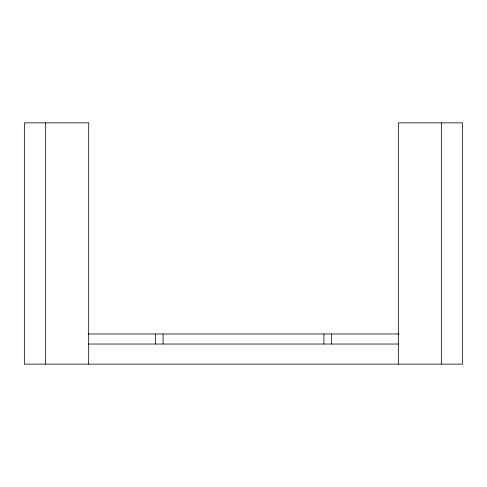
<?xml version="1.0" encoding="UTF-8"?>
<svg xmlns="http://www.w3.org/2000/svg" width="487" height="487" viewBox="0 0 487 487"><rect width="100%" height="100%" fill="white"/><g stroke="black" fill="none" stroke-linecap="round" stroke-linejoin="round"><path stroke-width="0.73" d="M88.062 333.972L398.944 333.972M88.689 344.029L398.311 344.029M441.338 122.864L441.338 364.136M398.311 364.136L398.311 122.864L462.65 122.864L462.65 364.136L24.35 364.136L24.35 122.864L88.689 122.864L88.689 364.136M331.653 333.972L331.653 344.029M323.922 333.972L323.922 344.029M163.078 333.972L163.078 344.029M155.365 333.972L155.365 344.029M45.662 122.864L45.662 364.136"/></g></svg>
